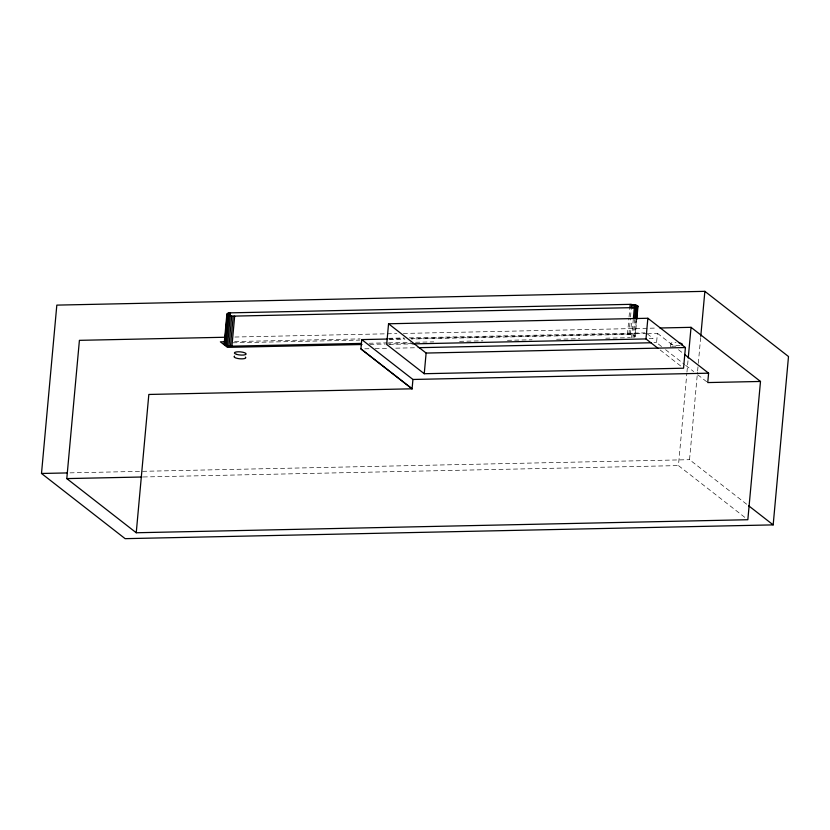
<?xml version="1.0" encoding="UTF-8"?>
<svg xmlns="http://www.w3.org/2000/svg" width="830" height="830" viewBox="0 0 830 830"><rect width="100%" height="100%" fill="white"/><g stroke="black" fill="none" stroke-linecap="round" stroke-linejoin="round"><path stroke-width="0.62" stroke-dasharray="4.15 3.11" d="M636.278 320.826L634.794 337.115C635.718 334.407 629.41 334.594 627.459 334.417L411.441 339.014M627.459 334.417L628.943 318.129M629.057 316.873L629.742 309.362M628.912 334.438L630.395 318.16M630.51 316.904L631.194 309.382M630.416 334.573L631.661 320.795M631.63 337.665L633.228 320.121M632.937 337.582L634.535 320.038M634.016 337.395L635.531 320.473M635.209 336.752L636.724 320.069M661.593 346.556L656.572 342.645L657.422 333.297L648.386 333.484M670.515 347.085L670.858 343.319M744.78 517.339L678.452 465.599L686.835 373.417M686.95 372.141L688.122 359.338M746.658 504.215L689.543 459.685L697.49 372.296M697.615 371.01L698.196 364.588M698.31 363.301L700.655 337.603M234.9 337.032L396.885 333.587M403.359 333.452L657.339 328.047M234.62 341.545L360.116 338.899M388.575 338.298L404.106 337.966M409.283 337.862L644.744 332.882M388.876 339.003L404.366 338.671M410.819 338.536L647.089 333.515M232.94 342.811L359.701 340.113M389.457 339.48L404.978 339.148M369.039 343.247L387.154 342.863M388.45 342.842L410.435 342.375M415.612 342.261L433.717 341.877M459.592 341.327L482.873 340.829M507.452 340.31L532.03 339.781M556.608 339.263L579.89 338.764M605.755 338.215L630.333 337.696M369.775 344.346L385.296 344.025M386.593 343.994L412.469 343.444M649.226 338.453L653.106 338.37L646.041 332.861M389.27 344.388L411.307 343.921M364.785 348.828L369.952 348.714M375.119 348.61L389.312 348.31M395.775 348.175L417.718 347.708M653.988 342.697L656.572 342.645M70.011 472.861L689.543 459.685M143.258 476.97L678.452 465.599M657.422 333.297L674.479 346.587M678.494 349.721L683.515 353.632M660.192 350.011L681.513 366.621M665.598 349.689L684.667 364.557M685.673 365.345L693.693 371.601M697.708 374.735L706.735 381.779M671.729 346.432A5.872 1.577 5.2 0 1 678.65 346.556M680.102 345.622A5.872 1.577 5.2 0 1 671.19 344.17A5.872 1.577 5.2 0 1 676.004 342.417"/><path stroke-width="1.25" d="M637.98 306.28L636.755 307.318L634.369 307.598L234.672 316.095C231.321 317.247 222.668 313.086 230.501 312.848L630.198 304.351L635.863 305.067L637.98 306.28L636.807 319.218M361.278 343.413L231.933 346.162C229.983 345.986 223.675 346.172 224.598 343.475M41.5 473.474L56.824 305.118L704.867 291.34L788.5 356.526L773.176 524.882L125.133 538.66L41.5 473.474L67.417 472.924M659.933 327.995L691.037 327.331L760.498 381.458L747.84 519.725L136.245 532.756L66.794 478.599L79.41 340.342L225.833 337.229M136.245 532.756L148.829 394.458L412.085 388.803L412.935 379.466L361.756 339.584L360.915 348.911L412.085 388.803L360.915 348.911M224.142 344.232L226.912 313.761M224.505 344.658L227.244 314.591M225.221 345.073L228.105 313.118M228.966 315.442L229.194 312.931M226.258 345.456L228.997 315.379M227.544 345.768L230.273 315.701M230.273 315.358L230.501 312.848M228.976 346.006L231.715 315.94M230.481 346.141L233.209 316.074M231.933 346.162L234.672 316.095M388.554 323.773L386.676 344.44L424.244 373.718L683.536 368.209L685.424 347.542L647.857 318.264L388.554 323.773L426.122 353.051L685.424 347.542M424.244 373.718L426.122 353.051M629.856 308.106L630.198 304.351M631.308 308.138L631.651 304.371M632.802 308.272L633.145 304.506M633.342 318.876L634.587 304.745M634.649 318.793L635.863 305.067M635.728 318.596L636.901 305.44M636.371 319.643L637.627 305.855M658.159 348.424L645.979 338.931L647.857 318.264M688.236 358.062L691.037 327.331M700.769 336.316L704.867 291.34M684.511 354.41L708.602 373.178L707.741 382.568L760.498 381.458M224.266 341.763L220.386 341.846L227.462 347.355L362.015 344.512M361.756 339.584L387.579 339.034M412.603 343.89L645.979 338.931M419.015 347.677L651.405 342.749M412.935 379.466L708.602 373.178M66.794 478.599L141.961 477.001M748.702 505.802L773.176 524.882M245.39 357.087A5.872 1.577 5.2 0 1 239.808 358.778A5.872 1.577 5.2 0 1 234.568 356.112M678.992 342.8A5.872 1.577 5.2 0 1 682.001 345.145M236.612 354.369A5.872 1.577 5.2 0 0 246.064 354.171A5.872 1.577 5.2 0 0 238.148 351.785A5.872 1.577 5.2 0 0 236.612 354.369"/></g></svg>
